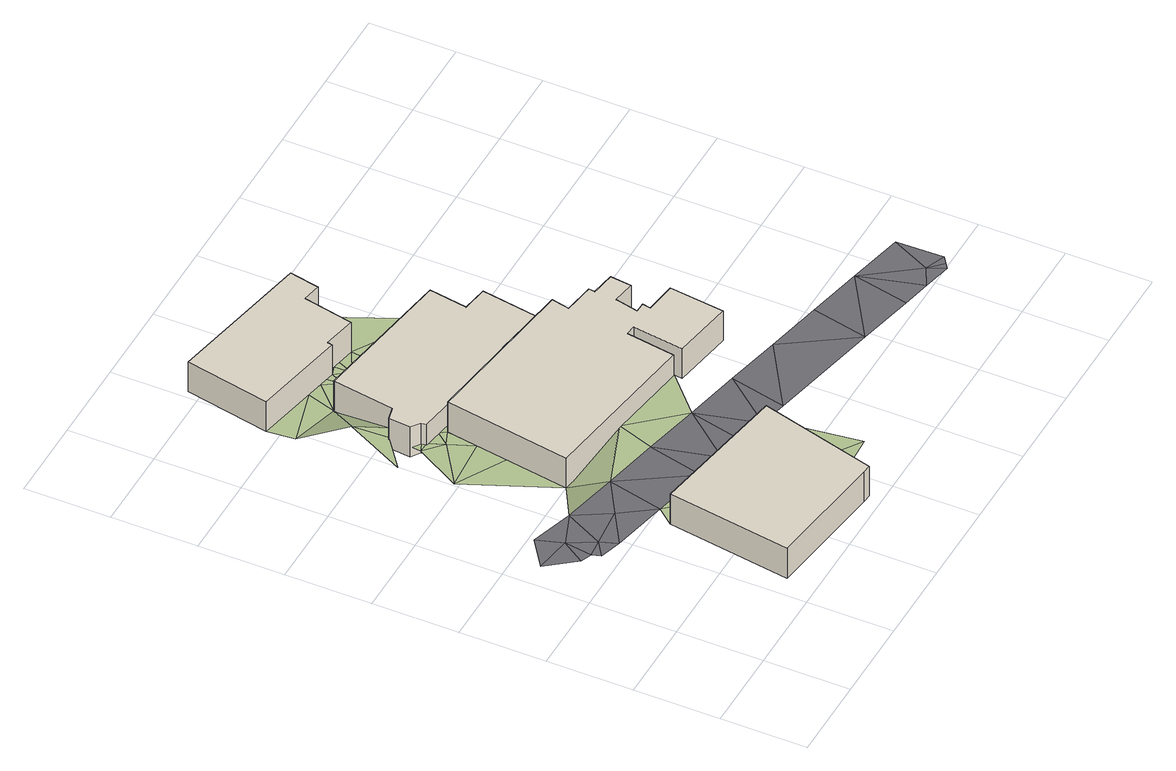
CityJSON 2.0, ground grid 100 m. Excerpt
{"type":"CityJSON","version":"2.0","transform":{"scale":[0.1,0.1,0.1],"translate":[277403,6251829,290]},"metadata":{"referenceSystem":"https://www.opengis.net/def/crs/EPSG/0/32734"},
"CityObjects":{
"building1":{"type":"Building","attributes":{"address":"15 Walmer Road Woodstock 7915 Cape Town","building":"yes","building:levels":1,"building_height":4.1,"roof_height":23.03,"ground_height":18.93,"plus_code":"4FRW3C9W+WH2"},"geometry":[{"type":"Solid","lod":"1","boundaries":[[[[0,1,2,3]],[[1,4,5,2]],[[4,6,7,5]],[[6,8,9,7]],[[8,0,3,9]],[[3,2,5,7,9]],[[8,6,4,1,0]]]]}]},
"building2":{"type":"Building","attributes":{"address":"13 Walmer Road 7915 Woodstock, Cape Town","building":"semidetached_house","building:levels":1,"building_height":4.1,"roof_height":21.56,"ground_height":17.46,"plus_code":"4FRW3C9W+XHW"},"geometry":[{"type":"Solid","lod":"1","boundaries":[[[[10,11,12,13]],[[11,14,15,12]],[[14,16,17,15]],[[16,18,19,17]],[[18,20,21,19]],[[20,22,23,21]],[[22,24,25,23]],[[24,26,27,25]],[[26,28,29,27]],[[28,30,31,29]],[[30,32,33,31]],[[32,34,35,33]],[[34,36,37,35]],[[36,38,39,37]],[[38,40,41,39]],[[40,42,43,41]],[[42,44,45,43]],[[44,10,13,45]],[[13,12,15,17,19,21,23,25,27,29,31,33,35,37,39,41,43,45]],[[44,42,40,38,36,34,32,30,28,26,24,22,20,18,16,14,11,10]]]]}]},
"building3":{"type":"Building","attributes":{"address":"11A Walmer Road Woodstock 7915 Woodstock, Cape Town","building":"house","building:levels":1,"building_height":4.1,"roof_height":20.11,"ground_height":16.01,"plus_code":"4FRW3CCW+3H8"},"geometry":[{"type":"Solid","lod":"1","boundaries":[[[[46,47,48,49]],[[47,50,51,48]],[[50,52,53,51]],[[52,54,55,53]],[[54,56,57,55]],[[56,58,59,57]],[[58,60,61,59]],[[60,62,63,61]],[[62,64,65,63]],[[64,66,67,65]],[[66,68,69,67]],[[68,46,49,69]],[[49,48,51,53,55,57,59,61,63,65,67,69]],[[68,66,64,62,60,58,56,54,52,50,47,46]]]]}]},
"building4":{"type":"Building","attributes":{"address":"11 Walmer Road 7915 Woodstock, Cape Town","building":"semidetached_house","building:levels":1,"building_height":4.1,"roof_height":20.11,"ground_height":16.01,"plus_code":"4FRW3CCW+4H6"},"geometry":[{"type":"Solid","lod":"1","boundaries":[[[[70,71,72,73]],[[71,74,75,72]],[[74,76,77,75]],[[76,78,79,77]],[[78,80,81,79]],[[80,82,83,81]],[[82,84,85,83]],[[84,70,73,85]],[[73,72,75,77,79,81,83,85]],[[84,82,80,78,76,74,71,70]]]]}]},
"terrain1":{"type":"TINRelief","geometry":[{"type":"CompositeSurface","lod":"1","boundaries":[[[86,6,87]],[[11,88,89]],[[87,90,86]],[[91,11,92]],[[90,87,93]],[[91,94,95]],[[91,92,96]],[[96,94,91]],[[11,89,97]],[[98,99,100]],[[101,90,93]],[[102,95,103]],[[104,103,95]],[[104,95,94]],[[101,93,105]],[[97,89,106]],[[94,107,104]],[[96,10,94]],[[98,108,99]],[[107,94,10]],[[109,99,60]],[[10,110,107]],[[105,111,101]],[[109,112,71]],[[99,108,60]],[[113,114,115]],[[110,10,116]],[[111,105,4]],[[112,109,60]],[[116,117,110]],[[118,97,106]],[[119,4,113]],[[117,116,120]],[[115,119,113]],[[4,121,111]],[[120,122,117]],[[119,121,4]],[[123,122,120]],[[112,60,124]],[[125,126,60]],[[124,60,126]],[[123,127,122]],[[127,123,128]],[[97,118,129]],[[128,130,127]],[[130,128,131]],[[124,126,132]],[[131,133,130]],[[134,126,125]],[[132,126,74]],[[133,131,135]],[[126,134,74]],[[135,136,133]],[[125,137,134]],[[76,74,138]],[[134,138,74]],[[135,139,136]],[[135,140,139]],[[141,138,134]],[[139,140,142]],[[78,141,134]],[[78,134,137]],[[142,140,143]],[[144,145,142]],[[143,144,142]],[[143,146,144]],[[144,146,147]],[[148,147,146]],[[78,137,149]],[[80,78,82]],[[149,82,78]]]}]},
"road1":{"type":"Road","attributes":{"highway":"residential","name":"Barton Street","surface":"asphalt","lanes":0,"width":6.7,"oneway":"yes"},"geometry":[{"type":"MultiSurface","lod":"1","boundaries":[[[150,151,152]],[[153,154,155]],[[156,153,155]],[[157,150,152]],[[157,152,154]],[[155,158,156]],[[101,106,90]],[[101,118,106]],[[159,160,161]],[[162,163,164]],[[160,165,161]],[[164,163,166]],[[111,121,118]],[[160,159,167]],[[89,90,106]],[[168,118,121]],[[165,160,169]],[[160,167,170]],[[170,164,171]],[[170,171,169]],[[151,88,152]],[[155,88,158]],[[160,170,169]],[[154,152,155]],[[88,155,152]],[[88,151,89]],[[118,101,111]],[[90,89,86]],[[164,170,162]],[[166,168,121]],[[166,163,168]],[[150,86,151]],[[89,151,86]]]}]}
},
"vertices":[
[2371,19,302],[2470,6,302],[2470,6,712],[2371,19,712],[2839,1373,302],[2839,1373,712],[1176,1654,302],[1176,1654,712],[958,203,302],[958,203,712],
[1579,4405,155],[1343,2930,155],[1343,2930,565],[1579,4405,565],[3261,2644,155],[3261,2644,565],[3346,3214,155],[3346,3214,565],[3470,3205,155],[3470,3205,565],[3386,2610,155],[3386,2610,565],[4096,2492,155],[4096,2492,565],[4173,3136,155],[4173,3136,565],[3806,3182,155],[3806,3182,565],[3822,3281,155],[3822,3281,565],[3704,3285,155],[3704,3285,565],[3765,3552,155],[3765,3552,565],[4027,3510,155],[4027,3510,565],[4055,3763,155],[4055,3763,565],[3778,3805,155],[3778,3805,565],[3788,3880,155],[3788,3880,565],[3427,3933,155],[3427,3933,565],[3472,4144,155],[3472,4144,565],
[1322,4518,10],[2721,4299,10],[2721,4299,420],[1322,4518,420],[2728,4346,10],[2728,4346,420],[3316,4254,10],[3316,4254,420],[3419,4913,10],[3419,4913,420],[3120,4959,10],[3120,4959,420],[3191,5407,10],[3191,5407,420],[1494,5671,10],[1494,5671,420],[1379,4945,10],[1379,4945,420],[1231,4911,10],[1231,4911,420],[1207,4650,10],[1207,4650,420],[1308,4580,10],[1308,4580,420],
[1094,7148,10],[897,6154,10],[897,6154,420],[1094,7148,420],[1988,5934,10],[1988,5934,420],[1998,5990,10],[1998,5990,420],[2383,5911,10],[2383,5911,420],[2504,6503,10],[2504,6503,420],[2719,6459,10],[2719,6459,420],[2791,6811,10],[2791,6811,420],
[1333,1847,302],[1571,1587,302],[830,2640,302],[1489,2498,302],[1996,1704,302],[885,3990,155],[1461,3668,155],[2008,1514,302],[1394,4333,155],[1192,4522,155],[1520,4037,155],[2302,2787,302],[1231,4911,155],[1212,5327,155],[858,4626,155],[2327,1633,302],[1207,4650,155],[1308,4579,155],[1322,4518,155],[2445,1440,302],[2148,2356,302],[1519,4487,155],[1379,4945,155],[933,5830,10],[1717,4456,155],[2658,1561,302],[1596,6013,10],[2679,778,302],[2574,392,302],[3202,430,302],[1777,4378,155],[1931,4423,155],[2807,2214,302],[3099,1195,302],[1975,4351,155],[2989,1490,302],[2128,4392,155],[2151,4326,155],[1792,5973,10],[1889,5609,10],[1906,5781,10],[2227,4376,155],[2239,4314,155],[3261,2644,302],[2326,4361,155],[2327,4302,155],[1890,5954,10],[2425,4346,155],[2103,5768,10],[2503,4278,155],[2524,4330,155],[2342,5539,10],[2096,5970,10],[2622,4315,155],[2679,4253,155],[2187,5951,10],[2721,4299,155],[2778,4240,155],[2827,4331,155],[2728,4346,155],[2877,4226,155],[3022,4300,157],[3076,4199,157],[3191,5407,19],
[671,1989,302],[1067,2238,302],[602,2190,302],[264,2220,294],[391,2172,294],[440,2492,294],[7,2560,294],[429,2067,294],[345,2801,294],[6115,951,302],[5879,1045,302],[6033,893,302],[4784,1788,302],[4125,1930,302],[4644,1133,302],[5969,848,302],[3320,1419,302],[6101,1504,302],[3466,2072,302],[5638,919,302],[5443,1646,302],[5306,990,302]
]}
